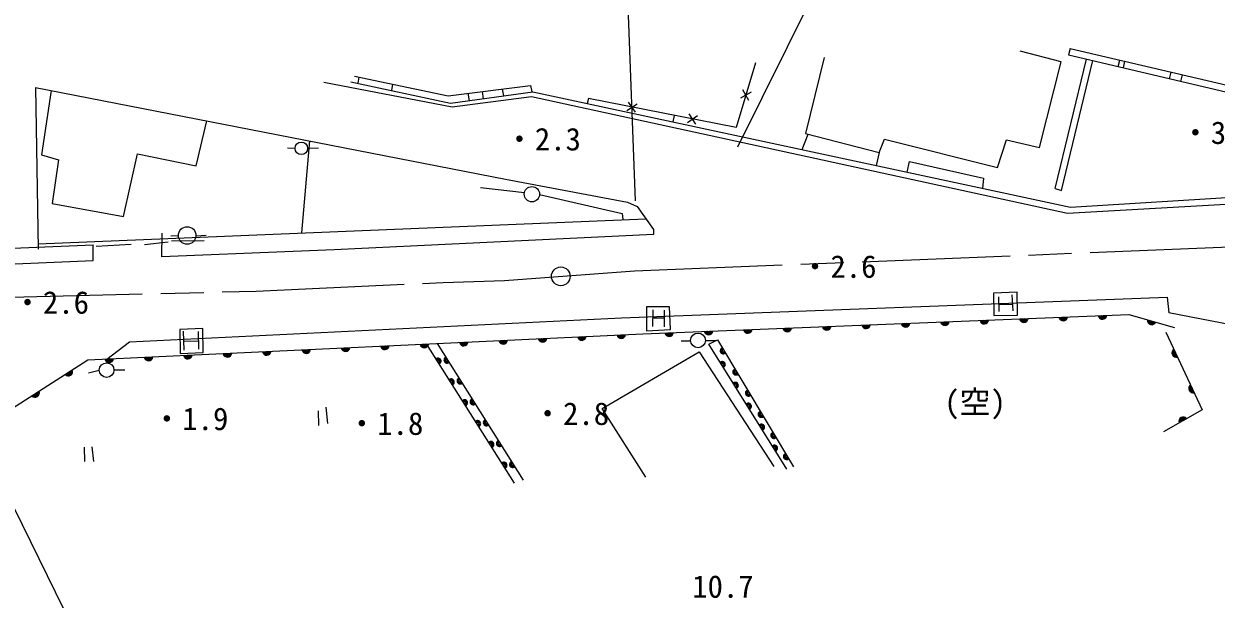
# Model space of a CAD drawing. Units: millimetres, scale not verified. Extents: x 40000 to 680000, y 20000 to 380000.
# Drawn here: x 427747 to 524480, y 259080 to 305750 of the extents above; entities that cross this region are included whole.
import ezdxf
from ezdxf.enums import TextEntityAlignment as Align

# ---------------------------------------------------------------- set-up
doc = ezdxf.new("R2010")
doc.units = ezdxf.units.MM
doc.header["$LTSCALE"] = 1000
doc.linetypes.add('CHAIN', pattern=[18.5, 12, -1.5, 3.5, -1.5])
for name, color, linetype, lineweight in [('M-BGD', 7, 'Continuous', 13), ('M-BMK', 2, 'CHAIN', 13), ('M-WORK', 1, 'Continuous', 13)]:
    doc.layers.add(name, color=color, linetype=linetype, lineweight=lineweight)
doc.styles.add('ＭＳ ゴシック', font='')
doc.styles.get('ＭＳ ゴシック').set_extended_font_data('MS Gothic')

msp = doc.modelspace()

# ---------------------------------------------------------------- linework, layer by layer
at = {"layer": 'M-BGD'}
msp.add_circle((471310, 285268), 758, dxfattribs=at)
at = {"layer": 'M-BMK'}
for p, q in [((477285, 285707), (534323, 288001)), ((466752, 284933), (477285, 285707)), ((461772, 284769), (466752, 284933))]:
    msp.add_line(p, q, dxfattribs=at)
msp.add_lwpolyline([(425354, 283545), (446609, 284076), (461772, 284769)], dxfattribs=at)
at = {"layer": 'M-WORK'}
for p, q in [((476447, 315118), (477339, 291379)), ((494353, 313274), (485645, 295752)), ((512626, 303749), (512507, 303239)), ((512626, 303749), (557541, 293290)), ((511420, 292388), (513969, 302893)), ((512507, 303239), (553822, 293464)), ((516536, 302285), (516660, 302810)), ((516954, 302186), (517079, 302712)), ((520697, 301301), (520824, 301840)), ((454912, 301428), (454831, 300927)), ((457646, 300858), (457573, 300335)), ((521610, 301085), (521739, 301627)), ((428693, 300591), (428906, 287474)), ((463770, 300113), (463881, 299515)), ((464918, 300256), (465005, 299673)), ((466565, 300461), (466667, 299906)), ((468848, 300746), (468953, 300227)), ((486758, 300196), (485880, 299718)), ((486558, 299518), (486080, 300396)), ((473546, 299693), (473457, 299293)), ((476676, 298715), (477507, 299272)), ((477370, 298578), (476813, 299409)), ((480497, 298322), (480412, 297799)), ((481582, 297748), (482412, 298305)), ((482275, 297611), (481718, 298442)), ((450310, 288795), (450948, 296251)), ((490897, 295545), (491372, 296808)), ((449747, 295651), (449139, 295665)), ((450764, 295678), (451655, 295684)), ((497131, 295326), (496890, 294257)), ((512669, 290865), (553822, 293464)), ((464790, 292482), (468363, 292067)), ((428899, 287913), (478217, 289945)), ((440288, 288557), (439675, 288534)), ((441707, 288558), (442543, 288599)), ((433619, 287724), (436466, 287875)), ((437544, 287842), (439464, 288079)), ((439723, 288144), (442386, 288177)), ((506826, 283597), (506840, 282409)), ((507895, 283775), (507971, 282461)), ((520510, 283584), (520641, 282320)), ((478771, 282559), (478756, 281207)), ((479705, 282525), (479705, 281183)), ((506833, 282983), (507939, 283016)), ((478764, 281897), (479705, 281907)), ((570966, 272344), (520641, 282320)), ((440663, 280823), (440720, 279270)), ((441885, 280780), (441921, 279357)), ((440693, 279995), (441903, 280048)), ((467559, 268490), (460409, 279779)), ((461291, 279821), (468269, 268727)), ((481846, 280012), (481070, 280006)), ((483042, 280056), (483881, 280056)), ((483329, 279755), (484011, 280127)), ((489643, 269635), (483329, 279755)), ((484011, 280127), (490190, 269805)), ((432988, 277443), (433866, 277665)), ((435058, 277679), (435928, 277673)), ((421993, 276540), (434389, 251356)), ((451628, 274362), (451657, 273176)), ((452261, 274642), (452376, 273319)), ((432640, 271407), (432661, 270243)), ((433265, 271440), (433395, 270243))]:
    msp.add_line(p, q, dxfattribs=at)
for points in [[(492667, 303025), (491163, 296862), (497131, 295326), (497568, 296393), (506739, 294104), (507483, 296337), (510152, 295706), (511907, 302661), (508575, 303534)], [(511420, 292388), (511922, 292228), (514476, 302773)], [(487095, 302586), (485543, 297328), (473546, 299693)], [(452096, 301030), (462493, 299028), (468922, 299853), (512426, 290405), (555744, 292865), (557541, 293290)], [(454282, 301046), (462357, 299302), (469051, 300240), (512669, 290865)], [(454567, 301500), (462180, 299915), (468848, 300746)], [(428693, 300591), (466831, 293153), (476710, 291288), (477508, 290943), (478834, 289077), (478839, 288664), (452930, 287419), (438940, 286838), (438960, 288775)], [(429973, 300341), (429172, 295117), (430559, 294729), (430042, 291184), (435829, 290118), (436957, 295212), (441716, 294232), (442587, 297881)], [(499400, 293717), (499598, 294583), (505600, 293229), (505523, 292401)], [(469588, 291894), (476296, 290372), (476340, 289868)], [(349193, 284250), (349801, 282892), (390896, 284749), (433382, 286562), (433374, 287819)], [(350779, 284101), (400074, 286441), (433374, 287819)], [(434482, 278555), (436311, 279948), (476225, 281914), (520510, 283584)], [(413659, 266147), (432934, 278482), (477959, 280608), (517403, 282167), (521088, 281124)], [(520396, 280746), (523356, 274438), (520202, 272658)], [(478211, 268983), (474672, 274534), (482543, 279155), (488589, 269853)]]:
    msp.add_lwpolyline(points, dxfattribs=at)
for points in [[(506409, 283909), (506447, 282083), (508359, 282112), (508340, 283995)], [(478253, 282798), (478263, 280843), (480199, 280948), (480141, 282803)], [(440409, 280967), (440443, 279012), (442298, 279084), (442262, 281032)]]:
    msp.add_lwpolyline(points, close=True, dxfattribs=at)
for centre, radius in [((450256, 295651), 509), ((468969, 291930), 621), ((440997, 288585), 710), ((482443, 280071), 599), ((434462, 277658), 596)]:
    msp.add_circle(centre, radius, dxfattribs=at)
for centre, radius, start, end in [((502475, 281631), 354, 191.06057, 353.46575), ((502475, 281631), 283, 193.28461, 351.24171), ((502475, 281631), 212, 197.03094, 347.49539), ((502475, 281631), 142, 204.74267, 339.78366), ((502475, 281631), 100, 215.06033, 329.466), ((505673, 281758), 354, 191.06057, 353.46575), ((505673, 281758), 283, 193.28461, 351.24171), ((505673, 281758), 212, 197.03094, 347.49539), ((505673, 281758), 142, 204.74267, 339.78366), ((505673, 281758), 100, 215.06033, 329.466), ((508870, 281884), 354, 191.06057, 353.46575), ((508870, 281884), 283, 193.28461, 351.24171), ((508870, 281884), 212, 197.03094, 347.49539), ((508870, 281884), 142, 204.74267, 339.78366), ((508870, 281884), 100, 215.06033, 329.466), ((512068, 282010), 354, 191.06057, 353.46575), ((512068, 282010), 283, 193.28461, 351.24171), ((512068, 282010), 212, 197.03094, 347.49539), ((512068, 282010), 142, 204.74267, 339.78366), ((512068, 282010), 100, 215.06033, 329.466), ((515265, 282137), 354, 191.06057, 353.46575), ((515265, 282137), 283, 193.28461, 351.24171), ((515265, 282137), 212, 197.03094, 347.49539), ((515265, 282137), 142, 204.74267, 339.78366), ((515265, 282137), 100, 215.06033, 329.466), ((519261, 281697), 354, 172.9905, 335.39568), ((519261, 281697), 283, 175.21454, 333.17164), ((519261, 281697), 212, 178.96087, 329.42532), ((519261, 281697), 142, 186.6726, 321.71359), ((519261, 281697), 100, 196.99026, 311.39592), ((476221, 280580), 354, 191.50119, 353.90637), ((476221, 280580), 283, 193.72523, 351.68233), ((476221, 280580), 212, 197.47155, 347.936), ((476221, 280580), 142, 205.18328, 340.22427), ((476221, 280580), 100, 215.50095, 329.90661), ((480093, 280747), 354, 191.06057, 353.46575), ((480093, 280747), 283, 193.28461, 351.24171), ((480093, 280747), 212, 197.03094, 347.49539), ((480093, 280747), 142, 204.74267, 339.78366), ((480093, 280747), 100, 215.06033, 329.466), ((483290, 280873), 354, 191.06057, 353.46575), ((483290, 280873), 283, 193.28461, 351.24171), ((483290, 280873), 212, 197.03094, 347.49539), ((483290, 280873), 142, 204.74267, 339.78366), ((483290, 280873), 100, 215.06033, 329.466), ((486488, 280999), 354, 191.06057, 353.46575), ((486488, 280999), 283, 193.28461, 351.24171), ((486488, 280999), 212, 197.03094, 347.49539), ((486488, 280999), 142, 204.74267, 339.78366), ((486488, 280999), 100, 215.06033, 329.466), ((489685, 281126), 354, 191.06057, 353.46575), ((489685, 281126), 283, 193.28461, 351.24171), ((489685, 281126), 212, 197.03094, 347.49539), ((489685, 281126), 142, 204.74267, 339.78366), ((489685, 281126), 100, 215.06033, 329.466), ((492883, 281252), 354, 191.06057, 353.46575), ((492883, 281252), 283, 193.28461, 351.24171), ((492883, 281252), 212, 197.03094, 347.49539), ((492883, 281252), 142, 204.74267, 339.78366), ((492883, 281252), 100, 215.06033, 329.466), ((496080, 281379), 354, 191.06057, 353.46575), ((496080, 281379), 283, 193.28461, 351.24171), ((496080, 281379), 212, 197.03094, 347.49539), ((496080, 281379), 142, 204.74267, 339.78366), ((496080, 281379), 100, 215.06033, 329.466), ((499278, 281505), 354, 191.06057, 353.46575), ((499278, 281505), 283, 193.28461, 351.24171), ((499278, 281505), 212, 197.03094, 347.49539), ((499278, 281505), 142, 204.74267, 339.78366), ((499278, 281505), 100, 215.06033, 329.466), ((457042, 279675), 354, 191.50119, 353.90637), ((457042, 279675), 283, 193.72523, 351.68233), ((457042, 279675), 212, 197.47155, 347.936), ((457042, 279675), 142, 205.18328, 340.22427), ((457042, 279675), 100, 215.50095, 329.90661), ((460239, 279826), 354, 191.50119, 353.90637), ((460239, 279826), 283, 193.72523, 351.68233), ((460239, 279826), 212, 197.47155, 347.936), ((460239, 279826), 142, 205.18328, 340.22427), ((460239, 279826), 100, 215.50095, 329.90661), ((463435, 279977), 354, 191.50119, 353.90637), ((463435, 279977), 283, 193.72523, 351.68233), ((463435, 279977), 212, 197.47155, 347.936), ((463435, 279977), 142, 205.18328, 340.22427), ((463435, 279977), 100, 215.50095, 329.90661), ((466632, 280127), 354, 191.50119, 353.90637), ((466632, 280127), 283, 193.72523, 351.68233), ((466632, 280127), 212, 197.47155, 347.936), ((466632, 280127), 142, 205.18328, 340.22427), ((466632, 280127), 100, 215.50095, 329.90661), ((469828, 280278), 354, 191.50119, 353.90637), ((469828, 280278), 283, 193.72523, 351.68233), ((469828, 280278), 212, 197.47155, 347.936), ((469828, 280278), 142, 205.18328, 340.22427), ((469828, 280278), 100, 215.50095, 329.90661), ((473024, 280429), 354, 191.50119, 353.90637), ((473024, 280429), 283, 193.72523, 351.68233), ((473024, 280429), 212, 197.47155, 347.936), ((473024, 280429), 142, 205.18328, 340.22427), ((473024, 280429), 100, 215.50095, 329.90661), ((437864, 278769), 354, 191.50119, 353.90637), ((437864, 278769), 283, 193.72523, 351.68233), ((437864, 278769), 212, 197.47155, 347.936), ((437864, 278769), 142, 205.18328, 340.22427), ((437864, 278769), 100, 215.50095, 329.90661), ((441060, 278920), 354, 191.50119, 353.90637), ((441060, 278920), 283, 193.72523, 351.68233), ((441060, 278920), 212, 197.47155, 347.936), ((441060, 278920), 142, 205.18328, 340.22427), ((441060, 278920), 100, 215.50095, 329.90661), ((444257, 279071), 354, 191.50119, 353.90637), ((444257, 279071), 283, 193.72523, 351.68233), ((444257, 279071), 212, 197.47155, 347.936), ((444257, 279071), 142, 205.18328, 340.22427), ((444257, 279071), 100, 215.50095, 329.90661), ((447453, 279222), 354, 191.50119, 353.90637), ((447453, 279222), 283, 193.72523, 351.68233), ((447453, 279222), 212, 197.47155, 347.936), ((447453, 279222), 142, 205.18328, 340.22427), ((447453, 279222), 100, 215.50095, 329.90661), ((450649, 279373), 354, 191.50119, 353.90637), ((450649, 279373), 283, 193.72523, 351.68233), ((450649, 279373), 212, 197.47155, 347.936), ((450649, 279373), 142, 205.18328, 340.22427), ((450649, 279373), 100, 215.50095, 329.90661), ((453846, 279524), 354, 191.50119, 353.90637), ((453846, 279524), 283, 193.72523, 351.68233), ((453846, 279524), 212, 197.47155, 347.936), ((453846, 279524), 142, 205.18328, 340.22427), ((453846, 279524), 100, 215.50095, 329.90661), ((461347, 278383), 254, 291.96126, 132.73898), ((462080, 278482), 254, 111.7796, 312.55732), ((462080, 278482), 203, 109.14148, 315.19544), ((462080, 278482), 152, 104.67804, 319.65889), ((484493, 279233), 254, 110.51809, 311.2958), ((484493, 279233), 203, 107.87997, 313.93392), ((484493, 279233), 152, 103.41652, 318.39737), ((484493, 279233), 102, 94.11066, 327.70323), ((484493, 279233), 100, 93.62733, 328.18656), ((521246, 279063), 354, 123.93483, 286.34), ((521246, 279063), 283, 126.15886, 284.11596), ((521246, 279063), 212, 129.90519, 280.36964), ((521246, 279063), 142, 137.61692, 272.65791), ((521246, 279063), 100, 147.93458, 262.34025), ((431353, 277535), 354, 221.41381, 23.81899), ((431353, 277535), 283, 223.63785, 21.59495), ((434667, 278618), 354, 191.50119, 353.90637), ((434667, 278618), 283, 193.72523, 351.68233), ((434667, 278618), 212, 197.47155, 347.936), ((434667, 278618), 142, 205.18328, 340.22427), ((434667, 278618), 100, 215.50095, 329.90661), ((461347, 278383), 203, 289.32314, 135.3771), ((461347, 278383), 152, 284.85969, 139.84055), ((461347, 278383), 102, 275.55383, 149.1464), ((461347, 278383), 100, 275.07051, 149.62973), ((462080, 278482), 102, 95.37218, 328.96475), ((462080, 278482), 100, 94.88885, 329.44808), ((484408, 278113), 254, 291.56986, 132.34757), ((484408, 278113), 203, 288.93174, 134.98569), ((484408, 278113), 152, 284.46829, 139.44914), ((484408, 278113), 102, 275.16243, 148.755), ((484408, 278113), 100, 274.6791, 149.23833), ((485520, 277517), 254, 110.51809, 311.2958), ((485520, 277517), 203, 107.87997, 313.93392), ((485520, 277517), 152, 103.41652, 318.39737), ((431353, 277535), 212, 227.38418, 17.84862), ((431353, 277535), 142, 235.09591, 10.13689), ((431353, 277535), 100, 245.41357, 359.81923), ((462417, 276693), 254, 291.96126, 132.73898), ((462417, 276693), 203, 289.32314, 135.3771), ((462417, 276693), 152, 284.85969, 139.84055), ((462417, 276693), 102, 275.55383, 149.1464), ((462417, 276693), 100, 275.07051, 149.62973), ((463144, 276789), 254, 111.7796, 312.55732), ((463144, 276789), 203, 109.14148, 315.19544), ((463144, 276789), 152, 104.67804, 319.65889), ((463144, 276789), 102, 95.37218, 328.96475), ((463144, 276789), 100, 94.88885, 329.44808), ((485466, 276416), 254, 291.56986, 132.34757), ((485520, 277517), 102, 94.11066, 327.70323), ((485520, 277517), 100, 93.62733, 328.18656), ((428658, 275810), 354, 221.41381, 23.81899), ((428658, 275810), 283, 223.63785, 21.59495), ((428658, 275810), 212, 227.38418, 17.84862), ((428658, 275810), 142, 235.09591, 10.13689), ((428658, 275810), 100, 245.41357, 359.81923), ((485466, 276416), 203, 288.93174, 134.98569), ((485466, 276416), 152, 284.46829, 139.44914), ((485466, 276416), 102, 275.16243, 148.755), ((485466, 276416), 100, 274.6791, 149.23833), ((486548, 275801), 254, 110.51809, 311.2958), ((486548, 275801), 203, 107.87997, 313.93392), ((486548, 275801), 152, 103.41652, 318.39737), ((486548, 275801), 102, 94.11066, 327.70323), ((486548, 275801), 100, 93.62733, 328.18656), ((522605, 276166), 354, 123.93483, 286.34), ((522605, 276166), 283, 126.15886, 284.11596), ((522605, 276166), 212, 129.90519, 280.36964), ((522605, 276166), 142, 137.61692, 272.65791), ((522605, 276166), 100, 147.93458, 262.34025), ((463488, 275004), 254, 291.96126, 132.73898), ((463488, 275004), 203, 289.32314, 135.3771), ((463488, 275004), 152, 284.85969, 139.84055), ((463488, 275004), 102, 275.55383, 149.1464), ((463488, 275004), 100, 275.07051, 149.62973), ((464209, 275096), 254, 111.7796, 312.55732), ((464209, 275096), 203, 109.14148, 315.19544), ((464209, 275096), 152, 104.67804, 319.65889), ((464209, 275096), 102, 95.37218, 328.96475), ((464209, 275096), 100, 94.88885, 329.44808), ((486525, 274720), 254, 291.56986, 132.34757), ((486525, 274720), 203, 288.93174, 134.98569), ((486525, 274720), 152, 284.46829, 139.44914), ((486525, 274720), 102, 275.16243, 148.755), ((486525, 274720), 100, 274.6791, 149.23833), ((487575, 274085), 254, 110.51809, 311.2958), ((487575, 274085), 203, 107.87997, 313.93392), ((487575, 274085), 152, 103.41652, 318.39737), ((487575, 274085), 102, 94.11066, 327.70323), ((487575, 274085), 100, 93.62733, 328.18656), ((521806, 273501), 354, 38.22487, 200.63005), ((521806, 273501), 283, 40.44891, 198.40601), ((464558, 273314), 254, 291.96126, 132.73898), ((464558, 273314), 203, 289.32314, 135.3771), ((464558, 273314), 152, 284.85969, 139.84055), ((464558, 273314), 102, 275.55383, 149.1464), ((464558, 273314), 100, 275.07051, 149.62973), ((465274, 273403), 254, 111.7796, 312.55732), ((465274, 273403), 203, 109.14148, 315.19544), ((465274, 273403), 152, 104.67804, 319.65889), ((465274, 273403), 102, 95.37218, 328.96475), ((465274, 273403), 100, 94.88885, 329.44808), ((487584, 273023), 254, 291.56986, 132.34757), ((487584, 273023), 203, 288.93174, 134.98569), ((487584, 273023), 152, 284.46829, 139.44914), ((487584, 273023), 102, 275.16243, 148.755), ((487584, 273023), 100, 274.6791, 149.23833), ((521806, 273501), 212, 44.19523, 194.65968), ((521806, 273501), 142, 51.90696, 186.94795), ((521806, 273501), 100, 62.22462, 176.63029), ((465628, 271625), 254, 291.96126, 132.73898), ((465628, 271625), 203, 289.32314, 135.3771), ((466339, 271710), 254, 111.7796, 312.55732), ((466339, 271710), 203, 109.14148, 315.19544), ((466339, 271710), 152, 104.67804, 319.65889), ((488602, 272369), 254, 110.51809, 311.2958), ((488602, 272369), 203, 107.87997, 313.93392), ((488602, 272369), 152, 103.41652, 318.39737), ((488602, 272369), 102, 94.11066, 327.70323), ((488602, 272369), 100, 93.62733, 328.18656), ((465628, 271625), 152, 284.85969, 139.84055), ((465628, 271625), 102, 275.55383, 149.1464), ((465628, 271625), 100, 275.07051, 149.62973), ((466339, 271710), 102, 95.37218, 328.96475), ((466339, 271710), 100, 94.88885, 329.44808), ((488642, 271326), 254, 291.56986, 132.34757), ((488642, 271326), 203, 288.93174, 134.98569), ((488642, 271326), 152, 284.46829, 139.44914), ((488642, 271326), 102, 275.16243, 148.755), ((488642, 271326), 100, 274.6791, 149.23833), ((489629, 270653), 254, 110.51809, 311.2958), ((466698, 269935), 254, 291.96126, 132.73898), ((466698, 269935), 203, 289.32314, 135.3771), ((466698, 269935), 152, 284.85969, 139.84055), ((466698, 269935), 102, 275.55383, 149.1464), ((466698, 269935), 100, 275.07051, 149.62973), ((467404, 270017), 254, 111.7796, 312.55732), ((467404, 270017), 203, 109.14148, 315.19544), ((467404, 270017), 152, 104.67804, 319.65889), ((467404, 270017), 102, 95.37218, 328.96475), ((467404, 270017), 100, 94.88885, 329.44808), ((489629, 270653), 203, 107.87997, 313.93392), ((489629, 270653), 152, 103.41652, 318.39737), ((489629, 270653), 102, 94.11066, 327.70323), ((489629, 270653), 100, 93.62733, 328.18656)]:
    msp.add_arc(centre, radius, start, end, dxfattribs=at)

# ---------------------------------------------------------------- texts
at = {"layer": 'M-BGD', "style": 'ＭＳ ゴシック'}
for s, p in [('(空)', (504919, 273605)), ('10.7', (484465, 258640))]:
    msp.add_text(s, height=1833, dxfattribs=at).set_placement(p, align=Align.BOTTOM_CENTER)
at = {"layer": 'M-WORK', "style": 'ＭＳ ゴシック'}
for s, p in [('・2.3', (466702, 294932)), ('・3.6', (521544, 295454)), ('・2.6', (490685, 284596)), ('・2.6', (426794, 281682)), ('・2.8', (468991, 272662)), ('・1.9', (438100, 272244)), ('・1.8', (453919, 271856))]:
    msp.add_text(s, height=1833, dxfattribs=at).set_placement(p, align=Align.BOTTOM_LEFT)

doc.saveas('drawing.dxf')
